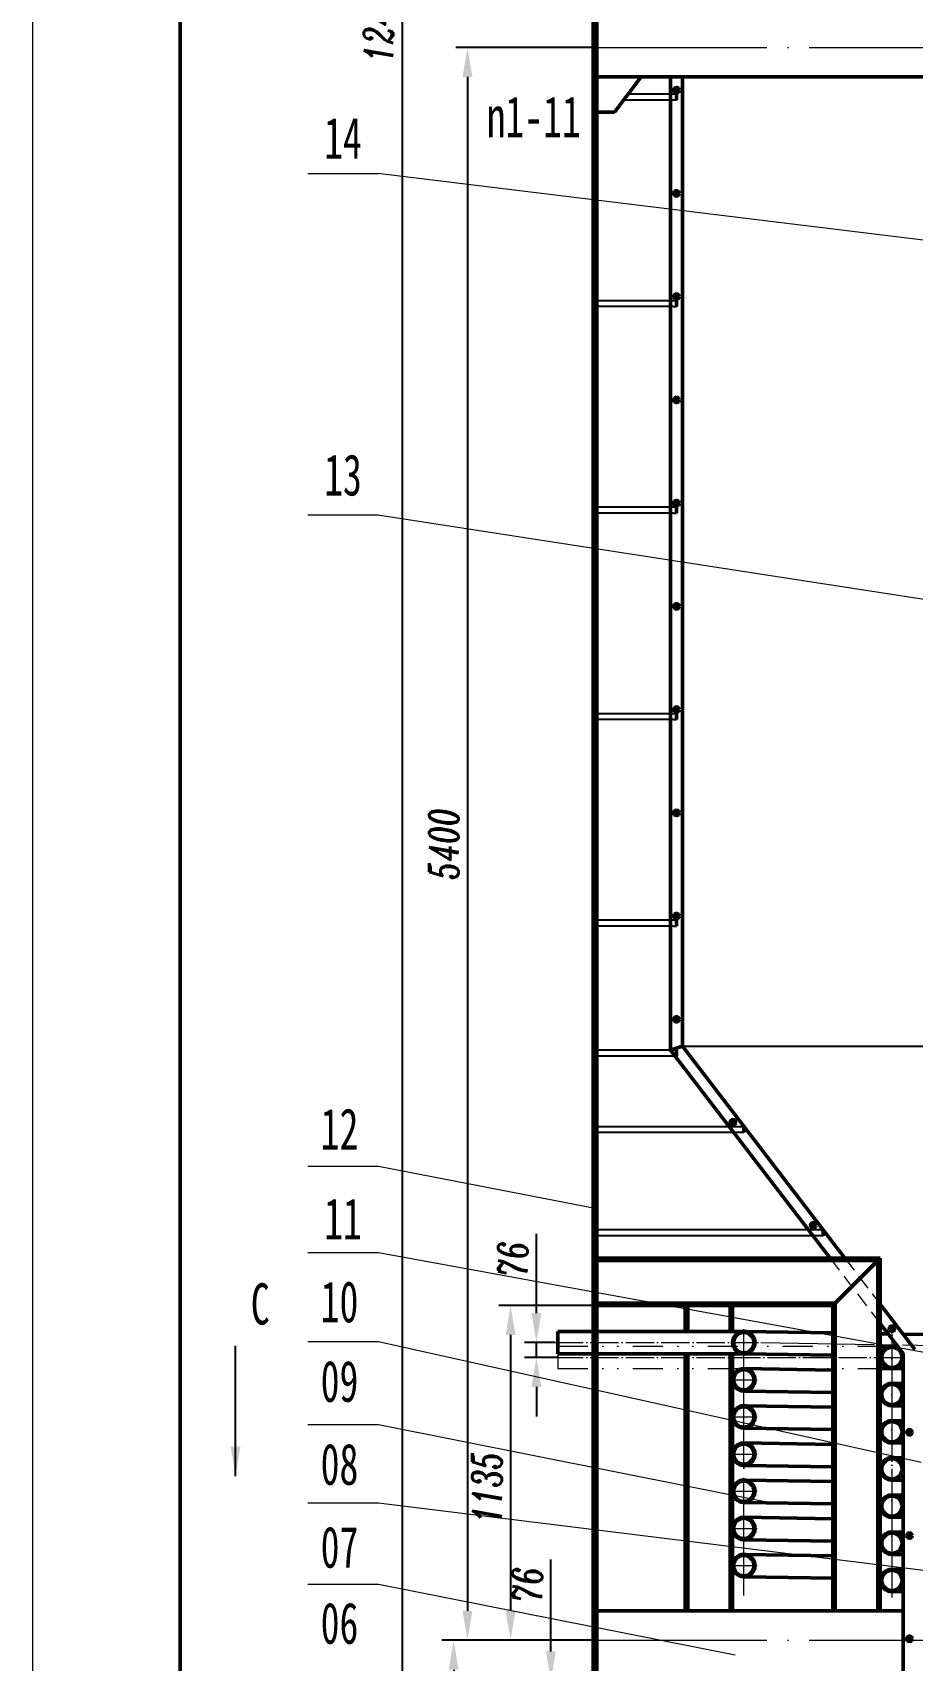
# Model space of a CAD drawing. Header units: millimetres. Extents: x 0 to 16820, y 0 to 23780.
# Drawn here: x 0 to 2981, y 6498 to 12017 of the extents above; entities that cross this region are included whole.
import ezdxf

# ---------------------------------------------------------------- set-up
doc = ezdxf.new("R2010")
doc.units = ezdxf.units.MM
doc.header["$LTSCALE"] = 4
for name, pattern in [('ACAD_ISO04W100', [30, 24, -3, 0, -3]), ('DIVIDE2', [15.875, 6.35, -3.175, 0, -3.175, 0, -3.175]), ('HIDDEN2', [4.7625, 3.175, -1.5875])]:
    doc.linetypes.add(name, pattern=pattern)
for name, color, linetype, lineweight in [('双点划线', 6, 'DIVIDE2', 15), ('尺寸线', 2, 'Continuous', 15), ('点划线', 1, 'ACAD_ISO04W100', 15), ('粗实线', 3, 'Continuous', 50), ('细实线', 5, 'Continuous', 15), ('虚线2', 8, 'HIDDEN2', 20)]:
    doc.layers.add(name, color=color, linetype=linetype, lineweight=lineweight)
doc.styles.add('DIM', font='italic.shx', dxfattribs={"width": 0.67})
doc.styles.add('汉字', font='SIMFANG.TTF', dxfattribs={"width": 0.67, "height": 100})
doc.dimstyles.new('机械', dxfattribs={"dimscale": 20, "dimtxt": 5, "dimasz": 5, "dimexe": 2, "dimexo": 0, "dimgap": 1.5, "dimtad": 1, "dimdec": 1, "dimdsep": 46, "dimtxsty": 'DIM', "dimcen": 2.5, "dimadec": 0, "dimazin": 0, "dimtfac": 1, "dimtdec": 1, "dimtmove": 0, "dimatfit": 3, "dimfxl": 0, "dimarcsym": 0})

# ---------------------------------------------------------------- blocks, each defined once
blk = doc.blocks.new('*D2')
at = {"layer": 'Defpoints', "color": 0, "ltscale": 4}
for p in [(1899.5, 18046.5), (1252.2, 5566.5), (1913.6, 5566.5)]:
    blk.add_point(p, dxfattribs=at)
at = {"layer": '尺寸线', "color": 0, "lineweight": -2, "ltscale": 4}
for p, q in [((1899.5, 18046.5), (1212.2, 18046.5)), ((1252.2, 17946.5), (1252.2, 5666.5)), ((1913.6, 5566.5), (1212.2, 5566.5))]:
    blk.add_line(p, q, dxfattribs=at)
at = {"layer": '尺寸线', "color": 0, "ltscale": 4}
for points in [[(1235.6, 17946.5), (1268.9, 17946.5), (1252.2, 18046.5)], [(1235.6, 5666.5), (1268.9, 5666.5), (1252.2, 5566.5)]]:
    blk.add_solid(points, dxfattribs=at)
at = {"layer": '尺寸线', "color": 0, "ltscale": 4, "insert": (1172.2, 12068.1), "char_height": 100, "attachment_point": 5, "rotation": 90, "style": 'DIM'}
blk.add_mtext('12480', dxfattribs=at)
blk = doc.blocks.new('*D13')
at = {"layer": 'Defpoints', "color": 0, "ltscale": 4}
for p in [(1769.5, 7575.5), (1707.2, 7525.5), (1779.5, 7525.5)]:
    blk.add_point(p, dxfattribs=at)
at = {"layer": '尺寸线', "color": 0, "lineweight": -2, "ltscale": 4}
for p, q in [((1707.2, 7675.5), (1707.2, 7944)), ((1769.5, 7575.5), (1667.2, 7575.5)), ((1707.2, 7525.5), (1707.2, 7575.5)), ((1779.5, 7525.5), (1667.2, 7525.5)), ((1707.2, 7425.5), (1707.2, 7325.5))]:
    blk.add_line(p, q, dxfattribs=at)
at = {"layer": '尺寸线', "color": 0, "ltscale": 4}
for points in [[(1690.5, 7675.5), (1723.9, 7675.5), (1707.2, 7575.5)], [(1690.5, 7425.5), (1723.9, 7425.5), (1707.2, 7525.5)]]:
    blk.add_solid(points, dxfattribs=at)
at = {"layer": '尺寸线', "color": 0, "ltscale": 4, "insert": (1627.2, 7859.8), "char_height": 100, "attachment_point": 5, "rotation": 90, "style": 'DIM'}
blk.add_mtext('76', dxfattribs=at)
blk = doc.blocks.new('*D14')
at = {"layer": 'Defpoints', "color": 0, "ltscale": 4}
for p in [(1734.4, 6428.6), (1730.1, 6352.6), (1756.1, 6352.6)]:
    blk.add_point(p, dxfattribs=at)
at = {"layer": '尺寸线', "color": 0, "lineweight": -2, "ltscale": 4}
for p, q in [((1756.1, 6528.6), (1756.1, 6840.2)), ((1734.4, 6428.6), (1796.1, 6428.6)), ((1756.1, 6352.6), (1756.1, 6428.6)), ((1730.1, 6352.6), (1796.1, 6352.6)), ((1756.1, 6252.6), (1756.1, 6152.6))]:
    blk.add_line(p, q, dxfattribs=at)
at = {"layer": '尺寸线', "color": 0, "ltscale": 4}
for points in [[(1739.4, 6528.6), (1772.8, 6528.6), (1756.1, 6428.6)], [(1739.4, 6252.6), (1772.8, 6252.6), (1756.1, 6352.6)]]:
    blk.add_solid(points, dxfattribs=at)
at = {"layer": '尺寸线', "color": 0, "ltscale": 4, "insert": (1676.1, 6755.9), "char_height": 100, "attachment_point": 5, "rotation": 90, "style": 'DIM'}
blk.add_mtext('76', dxfattribs=at)
blk = doc.blocks.new('*D17')
at = {"layer": 'Defpoints', "color": 0, "ltscale": 4}
for p in [(1911.5, 6566.5), (1426.7, 5566.5), (1913.6, 5566.5)]:
    blk.add_point(p, dxfattribs=at)
at = {"layer": '尺寸线', "color": 0, "lineweight": -2, "ltscale": 4}
for p, q in [((1911.5, 6566.5), (1386.7, 6566.5)), ((1426.7, 6466.5), (1426.7, 5666.5)), ((1913.6, 5566.5), (1386.7, 5566.5))]:
    blk.add_line(p, q, dxfattribs=at)
at = {"layer": '尺寸线', "color": 0, "ltscale": 4}
for points in [[(1410.1, 6466.5), (1443.4, 6466.5), (1426.7, 6566.5)], [(1410.1, 5666.5), (1443.4, 5666.5), (1426.7, 5566.5)]]:
    blk.add_solid(points, dxfattribs=at)
at = {"layer": '尺寸线', "color": 0, "ltscale": 4, "insert": (1346.7, 6084.3), "char_height": 100, "attachment_point": 5, "rotation": 90, "style": 'DIM'}
blk.add_mtext('1000', dxfattribs=at)
blk = doc.blocks.new('*D25')
at = {"layer": 'Defpoints', "color": 0, "ltscale": 4}
for p in [(1911.5, 7701.5), (1619.5, 6566.5), (1911.7, 6566.5)]:
    blk.add_point(p, dxfattribs=at)
at = {"layer": '尺寸线', "color": 0, "lineweight": -2, "ltscale": 4}
for p, q in [((1911.5, 7701.5), (1579.5, 7701.5)), ((1619.5, 7601.5), (1619.5, 6666.5)), ((1911.7, 6566.5), (1579.5, 6566.5))]:
    blk.add_line(p, q, dxfattribs=at)
at = {"layer": '尺寸线', "color": 0, "ltscale": 4}
for points in [[(1602.8, 7601.5), (1636.1, 7601.5), (1619.5, 7701.5)], [(1602.8, 6666.5), (1636.1, 6666.5), (1619.5, 6566.5)]]:
    blk.add_solid(points, dxfattribs=at)
at = {"layer": '尺寸线', "color": 0, "ltscale": 4, "insert": (1539.5, 7085.4), "char_height": 100, "attachment_point": 5, "rotation": 90, "style": 'DIM'}
blk.add_mtext('1135', dxfattribs=at)
blk = doc.blocks.new('*D35')
at = {"layer": 'Defpoints', "color": 0, "ltscale": 4}
for p in [(2201.5, 8580.1), (3221.9, 6566.7), (3599.6, 6566.7)]:
    blk.add_point(p, dxfattribs=at)
at = {"layer": '尺寸线', "color": 0, "lineweight": -2, "ltscale": 4}
for p, q in [((2201.5, 8580.1), (3639.6, 8580.1)), ((3599.6, 8480.1), (3599.6, 6666.7)), ((3221.9, 6566.7), (3639.6, 6566.7))]:
    blk.add_line(p, q, dxfattribs=at)
at = {"layer": '尺寸线', "color": 0, "ltscale": 4}
for points in [[(3583, 8480.1), (3616.3, 8480.1), (3599.6, 8580.1)], [(3583, 6666.7), (3616.3, 6666.7), (3599.6, 6566.7)]]:
    blk.add_solid(points, dxfattribs=at)
at = {"layer": '尺寸线', "color": 0, "ltscale": 4, "insert": (3519.6, 7972.2), "char_height": 100, "attachment_point": 5, "rotation": 90, "style": 'DIM'}
blk.add_mtext('2000', dxfattribs=at)
blk = doc.blocks.new('*D100')
at = {"layer": 'Defpoints', "color": 0, "ltscale": 4}
for p in [(1911.5, 11966.5), (1473.5, 6566.5), (1912.1, 6566.5)]:
    blk.add_point(p, dxfattribs=at)
at = {"layer": '尺寸线', "color": 0, "lineweight": -2, "ltscale": 4}
for p, q in [((1911.5, 11966.5), (1433.5, 11966.5)), ((1473.5, 11866.5), (1473.5, 6666.5)), ((1912.1, 6566.5), (1433.5, 6566.5))]:
    blk.add_line(p, q, dxfattribs=at)
at = {"layer": '尺寸线', "color": 0, "ltscale": 4}
for points in [[(1456.9, 11866.5), (1490.2, 11866.5), (1473.5, 11966.5)], [(1456.9, 6666.5), (1490.2, 6666.5), (1473.5, 6566.5)]]:
    blk.add_solid(points, dxfattribs=at)
at = {"layer": '尺寸线', "color": 0, "ltscale": 4, "insert": (1393.5, 9266.5), "char_height": 100, "attachment_point": 5, "rotation": 90, "style": 'DIM'}
blk.add_mtext('5400', dxfattribs=at)

msp = doc.modelspace()

# ---------------------------------------------------------------- hatches: boundary and pattern name
at = {"layer": '细实线', "ltscale": 4}
h = msp.add_hatch(dxfattribs=at)
h.set_pattern_fill('ANSI31', color=256, scale=0.5, style=0)
h.set_pattern_definition([(45, (-1754.7602, -8871.4872), (-1.12253202, 1.12253202), [])])
h.paths.add_polyline_path([(2172.54, 11821.52, 1), (2190.54, 11821.52, 1)])
h = msp.add_hatch(dxfattribs=at)
h.set_pattern_fill('ANSI31', color=256, scale=0.5, style=0)
h.set_pattern_definition([(45, (-1754.7602, -9221.4872), (-1.12253202, 1.12253202), [])])
h.paths.add_polyline_path([(2172.54, 11471.52, 1), (2190.54, 11471.52, 1)])
h = msp.add_hatch(dxfattribs=at)
h.set_pattern_fill('ANSI31', color=256, scale=0.5, style=0)
h.set_pattern_definition([(45, (-1754.7602, -9571.4872), (-1.12253202, 1.12253202), [])])
h.paths.add_polyline_path([(2172.54, 11121.52, 1), (2190.54, 11121.52, 1)])
h = msp.add_hatch(dxfattribs=at)
h.set_pattern_fill('ANSI31', color=256, scale=0.5, style=0)
h.set_pattern_definition([(45, (-1754.7602, -9921.4872), (-1.12253202, 1.12253202), [])])
h.paths.add_polyline_path([(2172.54, 10771.52, 1), (2190.54, 10771.52, 1)])
h = msp.add_hatch(dxfattribs=at)
h.set_pattern_fill('ANSI31', color=256, scale=0.5, style=0)
h.set_pattern_definition([(45, (-1754.7602, -10271.4872), (-1.12253202, 1.12253202), [])])
h.paths.add_polyline_path([(2172.54, 10421.52, 1), (2190.54, 10421.52, 1)])
h = msp.add_hatch(dxfattribs=at)
h.set_pattern_fill('ANSI31', color=256, scale=0.5, style=0)
h.set_pattern_definition([(45, (-1754.7602, -10621.4872), (-1.12253202, 1.12253202), [])])
h.paths.add_polyline_path([(2172.54, 10071.52, 1), (2190.54, 10071.52, 1)])
h = msp.add_hatch(dxfattribs=at)
h.set_pattern_fill('ANSI31', color=256, scale=0.5, style=0)
h.set_pattern_definition([(45, (-1754.7602, -10971.4872), (-1.12253202, 1.12253202), [])])
h.paths.add_polyline_path([(2172.54, 9721.52, 1), (2190.54, 9721.52, 1)])
h = msp.add_hatch(dxfattribs=at)
h.set_pattern_fill('ANSI31', color=256, scale=0.5, style=0)
h.set_pattern_definition([(45, (-1754.7602, -11321.4872), (-1.12253202, 1.12253202), [])])
h.paths.add_polyline_path([(2172.54, 9371.52, 1), (2190.54, 9371.52, 1)])
h = msp.add_hatch(dxfattribs=at)
h.set_pattern_fill('ANSI31', color=256, scale=0.5, style=0)
h.set_pattern_definition([(45, (-1754.7602, -11671.4872), (-1.12253202, 1.12253202), [])])
h.paths.add_polyline_path([(2172.54, 9021.52, 1), (2190.54, 9021.52, 1)])
h = msp.add_hatch(dxfattribs=at)
h.set_pattern_fill('ANSI31', color=256, scale=0.5, style=0)
h.set_pattern_definition([(45, (-1754.7602, -12021.4872), (-1.12253202, 1.12253202), [])])
h.paths.add_polyline_path([(2172.54, 8671.52, 1), (2190.54, 8671.52, 1)])
h = msp.add_hatch(dxfattribs=at)
h.set_pattern_fill('ANSI31', color=256, scale=0.5, style=0)
h.set_pattern_definition([(45, (-1563.4787, -12370.1296), (-1.12253202, 1.12253202), [])])
h.paths.add_polyline_path([(2363.82, 8322.87, 1), (2381.82, 8322.87, 1)])
h = msp.add_hatch(dxfattribs=at)
h.set_pattern_fill('ANSI31', color=256, scale=0.5, style=0)
h.set_pattern_definition([(45, (-1291.5007, -12720.1296), (-1.12253202, 1.12253202), [])])
h.paths.add_polyline_path([(2635.8, 7972.87, 1), (2653.8, 7972.87, 1)])
h = msp.add_hatch(dxfattribs=at)
h.set_pattern_fill('ANSI31', color=256, scale=0.5, style=0)
h.set_pattern_definition([(45, (-1024.533, -13070.1296), (-1.12253202, 1.12253202), [])])
h.paths.add_polyline_path([(2902.77, 7622.87, 1), (2920.77, 7622.87, 1)])
h = msp.add_hatch(dxfattribs=at)
h.set_pattern_fill('ANSI31', color=256, scale=0.5, style=0)
h.set_pattern_definition([(45, (-965.1833, -13421.4793), (-1.12253202, 1.12253202), [])])
h.paths.add_polyline_path([(2962.12, 7271.52, 1), (2980.12, 7271.52, 1)])
h = msp.add_hatch(dxfattribs=at)
h.set_pattern_fill('ANSI31', color=256, scale=0.5, style=0)
h.set_pattern_definition([(45, (-965.1833, -13771.4793), (-1.12253202, 1.12253202), [])])
h.paths.add_polyline_path([(2962.12, 6921.52, 1), (2980.12, 6921.52, 1)])
h = msp.add_hatch(dxfattribs=at)
h.set_pattern_fill('ANSI31', color=256, scale=0.5, style=0)
h.set_pattern_definition([(45, (-965.1833, -14121.4793), (-1.12253202, 1.12253202), [])])
h.paths.add_polyline_path([(2962.12, 6571.52, 1), (2980.12, 6571.52, 1)])

# ---------------------------------------------------------------- linework, layer by layer
at = {"ltscale": 4}
for p, q in [((2181.94, 11787.66), (2002.6, 11787.66)), ((2181.94, 11807.66), (2017.6, 11807.66)), ((2181.94, 11107.66), (1911.54, 11107.66)), ((2171.94, 11087.66), (1911.54, 11087.66)), ((2171.94, 11087.66), (2181.94, 11087.66)), ((2181.94, 10407.66), (1911.54, 10407.66)), ((2171.94, 10387.66), (1911.54, 10387.66)), ((2171.94, 10387.66), (2181.94, 10387.66)), ((2181.94, 9707.66), (1911.54, 9707.66)), ((2171.94, 9687.66), (1911.54, 9687.66)), ((2171.94, 9687.66), (2181.94, 9687.66)), ((2181.94, 9007.66), (1911.54, 9007.66)), ((2171.94, 8987.66), (1911.54, 8987.66)), ((2171.94, 8987.66), (2181.94, 8987.66)), ((2181.94, 8566.52), (1911.54, 8566.52)), ((2171.94, 8546.52), (1911.54, 8546.52)), ((2171.94, 8546.52), (2181.94, 8546.52)), ((2410.33, 8307.66), (1911.54, 8307.66)), ((2410.33, 8287.66), (1911.54, 8287.66)), ((2678.59, 7957.66), (1911.54, 7957.66)), ((2678.59, 7937.66), (1911.54, 7937.66))]:
    msp.add_line(p, q, dxfattribs=at)
at = {"layer": '双点划线', "ltscale": 4}
for p, q in [((1779.54, 7563.54), (2911.54, 7563.53)), ((1779.54, 7563.54), (1779.54, 7487.54)), ((1779.54, 7487.54), (2911.54, 7487.53))]:
    msp.add_line(p, q, dxfattribs=at)
at = {"layer": '尺寸线', "ltscale": 4}
for p, q in [((1172.05, 11538.35), (932.51, 11538.35)), ((1172.05, 11538.35), (932.51, 11538.35)), ((4292.33, 11157.29), (1169.57, 11538.66)), ((4292.33, 11157.29), (1169.57, 11538.66)), ((1172.05, 10380.78), (932.51, 10380.78)), ((1172.05, 10380.78), (932.51, 10380.78)), ((4251.42, 9904.45), (1169.57, 10381.16)), ((4251.42, 9904.45), (1169.57, 10381.16)), ((1171.75, 8172.61), (932.51, 8172.61)), ((1171.75, 8172.61), (932.51, 8172.61)), ((1911.54, 8028.75), (1171.75, 8172.61)), ((1911.54, 8028.75), (1171.75, 8172.61)), ((1171.75, 7879.73), (932.51, 7879.73)), ((1171.75, 7879.73), (932.51, 7879.73)), ((4281.7, 7311.73), (1171.75, 7879.73)), ((4281.7, 7311.73), (1171.75, 7879.73)), ((1172.05, 7577.91), (932.51, 7577.91)), ((1172.05, 7577.91), (932.51, 7577.91)), ((3011.06, 7169.73), (1171.75, 7577.98)), ((3011.06, 7169.73), (1171.75, 7577.98)), ((1171.75, 7297.41), (932.51, 7297.41)), ((1171.75, 7297.41), (932.51, 7297.41)), ((2504.59, 7031.15), (1171.75, 7297.41)), ((2504.59, 7031.15), (1171.75, 7297.41)), ((1171.75, 7031.15), (932.51, 7031.15)), ((1171.75, 7031.15), (932.51, 7031.15)), ((4183.96, 6658.4), (1171.75, 7031.15)), ((4183.96, 6658.4), (1171.75, 7031.15)), ((1172.05, 6755.97), (932.51, 6755.97)), ((1172.05, 6755.97), (932.51, 6755.97)), ((2380.19, 6516.4), (1171.75, 6756.03)), ((2380.19, 6516.4), (1171.75, 6756.03))]:
    msp.add_line(p, q, dxfattribs=at)
at = {"layer": '尺寸线', "ltscale": 4, "const_width": 0.6}
msp.add_lwpolyline([(687.52, 7564.37), (785.92, 7564.37)], dxfattribs=at)
at = {"layer": '点划线', "ltscale": 6}
for p, q in [((1911.54, 11966.52), (6723.54, 11967.03)), ((1911.54, 6566.52), (6723.54, 6567.03)), ((1911.54, 6566.52), (6723.54, 6567.03))]:
    msp.add_line(p, q, dxfattribs=at)
at = {"layer": '点划线', "ltscale": 4}
for p, q in [((2409.54, 6717.92), (2409.54, 7627.66)), ((6211.54, 7512.5), (2409.54, 7575.54)), ((2911.54, 7568.9), (2911.54, 6711.9))]:
    msp.add_line(p, q, dxfattribs=at)
at = {"layer": '点划线'}
for p, q in [((2409.54, 7525.54), (2409.54, 7625.54)), ((2911.54, 7628.19), (2911.54, 6711.9)), ((1769.54, 7575.54), (2459.54, 7575.54)), ((1769.54, 7525.5), (2961.54, 7525.5)), ((2409.54, 7399.54), (2409.54, 7499.54)), ((2359.54, 7449.54), (2459.54, 7449.54)), ((2409.54, 7273.54), (2409.54, 7373.54)), ((2359.54, 7323.54), (2459.54, 7323.54)), ((2409.54, 7147.54), (2409.54, 7247.54)), ((2359.54, 7197.54), (2459.54, 7197.54)), ((2409.54, 7021.54), (2409.54, 7121.54)), ((2359.54, 7071.54), (2459.54, 7071.54)), ((2409.54, 6895.54), (2409.54, 6995.54)), ((2359.54, 6945.54), (2459.54, 6945.54)), ((2409.54, 6769.54), (2409.54, 6869.54)), ((2359.54, 6819.54), (2459.54, 6819.54))]:
    msp.add_line(p, q, dxfattribs=at)
at = {"layer": '粗实线'}
for p, q in [((500, 23580), (500, 200)), ((500, 23580), (500, 200)), ((2161.54, 11866.54), (2161.54, 8566.52)), ((2201.54, 11866.54), (2201.54, 8580.08))]:
    msp.add_line(p, q, dxfattribs=at)
at = {"layer": '粗实线', "ltscale": 6}
for p, q in [((1911.54, 11828.52), (1911.54, 14602.85)), ((1899.54, 11352.77), (1899.54, 14528.52)), ((1911.54, 7468.88), (1911.54, 11828.52)), ((1911.54, 7468.88), (1911.54, 11828.52)), ((1899.54, 8580.27), (1899.54, 11352.77)), ((1899.54, 8552.77), (1899.54, 11352.77)), ((1899.54, 7468.88), (1899.54, 8552.77)), ((1899.54, 7468.88), (1899.54, 8552.77)), ((1899.54, 6466.66), (1899.54, 7492.9)), ((1899.54, 6390.63), (1899.54, 7492.9)), ((1911.54, 6466.52), (1911.54, 7492.9)), ((1911.54, 6390.63), (1911.54, 7492.9))]:
    msp.add_line(p, q, dxfattribs=at)
at = {"layer": '粗实线', "ltscale": 4}
for p, q in [((6711.54, 11867.02), (1911.54, 11866.52)), ((1972.12, 11747.03), (2061.75, 11866.53)), ((6553.43, 11867.01), (2439.56, 11866.57)), ((2181.94, 11807.66), (2181.94, 11787.66)), ((1912.12, 11747.04), (1972.12, 11747.03)), ((1912.12, 11747.04), (1972.12, 11747.03)), ((2181.94, 11107.66), (2181.94, 11087.66)), ((2181.94, 10407.66), (2181.94, 10387.66)), ((2181.94, 9707.66), (2181.94, 9687.66)), ((2181.94, 9007.66), (2181.94, 8987.66)), ((2201.54, 8580.08), (2161.54, 8566.52)), ((2161.54, 8566.52), (2701.87, 7861.54)), ((2181.94, 8566.52), (2181.94, 8546.52)), ((2201.54, 8580.08), (2752.26, 7861.54)), ((2410.33, 8307.66), (2410.33, 8287.66)), ((2678.59, 7957.66), (2678.59, 7937.66)), ((1911.54, 7861.54), (2871.71, 7861.54)), ((1911.54, 7853.54), (2863.71, 7853.54)), ((2711.71, 7701.54), (2871.71, 7861.54)), ((2863.71, 6666.52), (2863.71, 7853.54)), ((2871.71, 6666.52), (2871.71, 7861.54)), ((2871.71, 6666.52), (2871.71, 7768.05)), ((1911.54, 7709.54), (2719.71, 7709.54)), ((1911.54, 7701.54), (2711.71, 7701.54)), ((2211.54, 7613.53), (2211.54, 7701.54)), ((2219.54, 7613.53), (2219.54, 7701.54)), ((2363.54, 7613.53), (2363.54, 7701.54)), ((2371.54, 7613.53), (2371.54, 7701.54)), ((2711.71, 6666.52), (2711.71, 7701.54)), ((2719.71, 6666.52), (2719.71, 7709.54)), ((2871.71, 7705.69), (2989.54, 7551.96)), ((2871.71, 7639.94), (2949.54, 7538.39)), ((1779.54, 7613.54), (1899.54, 7613.54)), ((1779.54, 7613.54), (1779.54, 7537.54)), ((1911.54, 7613.54), (2371.54, 7613.53)), ((2371.54, 7613.53), (2409.54, 7613.53)), ((2711.71, 7608.53), (2409.54, 7613.54)), ((2898.15, 7605.44), (2871.71, 7605.88)), ((2911.54, 7563.5), (2871.71, 7563.5)), ((2930.62, 7563.08), (2911.54, 7563.5)), ((4241.54, 7583.17), (2949.2, 7604.59)), ((1779.54, 7537.54), (1899.54, 7537.54)), ((1911.54, 7537.54), (2371.54, 7537.53)), ((2211.54, 6666.52), (2211.54, 7537.53)), ((2219.54, 6666.52), (2219.54, 7537.53)), ((2363.54, 6666.52), (2363.54, 7537.53)), ((2371.54, 6666.52), (2371.54, 7537.53)), ((2371.54, 7537.53), (2409.54, 7537.53)), ((2711.71, 7532.52), (2409.54, 7537.53)), ((2949.54, 4539.31), (2949.54, 7538.39)), ((2371.54, 6666.52), (2371.54, 7492.9)), ((2711.71, 7482.53), (2409.54, 7487.54)), ((2911.54, 7487.5), (2871.71, 7487.5)), ((2949.54, 7486.65), (2911.54, 7487.5)), ((2711.71, 7406.52), (2409.54, 7411.53)), ((2949.54, 7436.65), (2911.54, 7437.5)), ((2711.71, 7356.53), (2409.54, 7361.54)), ((2949.54, 7360.65), (2911.54, 7361.5)), ((2949.54, 7360.65), (2911.54, 7361.5)), ((2711.71, 7280.52), (2409.54, 7285.53)), ((2949.54, 7310.65), (2911.54, 7311.5)), ((2949.54, 7310.65), (2911.54, 7311.5)), ((2711.71, 7230.53), (2409.54, 7235.54)), ((2949.54, 7234.65), (2911.54, 7235.5)), ((2949.54, 7234.65), (2911.54, 7235.5)), ((2949.54, 7184.65), (2911.54, 7185.5)), ((2949.54, 7184.65), (2911.54, 7185.5)), ((2711.71, 7154.52), (2409.54, 7159.53)), ((2711.71, 7104.53), (2409.54, 7109.54)), ((2949.54, 7108.65), (2911.54, 7109.5)), ((2949.54, 7108.65), (2911.54, 7109.5)), ((2711.71, 7028.52), (2409.54, 7033.53)), ((2949.54, 7058.65), (2911.54, 7059.5)), ((2949.54, 7058.65), (2911.54, 7059.5)), ((2711.71, 6978.53), (2409.54, 6983.54)), ((2949.54, 6982.65), (2911.54, 6983.5)), ((2949.54, 6982.65), (2911.54, 6983.5)), ((2711.71, 6902.52), (2409.54, 6907.53)), ((2949.54, 6932.65), (2911.54, 6933.5)), ((2711.71, 6852.53), (2409.54, 6857.54)), ((2949.54, 6856.64), (2910.68, 6857.51)), ((2949.54, 6806.65), (2911.54, 6807.5)), ((2711.71, 6776.52), (2409.54, 6781.53)), ((2949.54, 6730.65), (2911.54, 6731.5)), ((1911.54, 6666.52), (2949.54, 6666.52)), ((2069.54, 6666.52), (2949.54, 6666.52))]:
    msp.add_line(p, q, dxfattribs=at)
for centre, radius in [((2181.54, 11821.52), 9), ((2181.54, 11471.52), 9), ((2181.54, 11121.52), 9), ((2181.54, 10771.52), 9), ((2181.54, 10421.52), 9), ((2181.54, 10071.52), 9), ((2181.54, 9721.52), 9), ((2181.54, 9371.52), 9), ((2181.54, 9021.52), 9), ((2181.54, 8671.52), 9), ((2372.82, 8322.87), 9), ((2644.8, 7972.87), 9), ((2911.77, 7622.87), 9), ((2409.54, 7575.54), 38), ((2409.54, 7575.54), 34.5), ((2911.54, 7525.5), 38), ((2911.54, 7525.5), 38), ((2911.54, 7525.5), 34.5), ((2409.54, 7449.54), 38), ((2409.54, 7449.54), 34.5), ((2911.54, 7399.5), 38), ((2911.54, 7399.5), 38), ((2911.54, 7399.5), 34.5), ((2409.54, 7323.54), 38), ((2409.54, 7323.54), 34.5), ((2911.54, 7273.5), 38), ((2911.54, 7273.5), 38), ((2911.54, 7273.5), 34.5), ((2409.54, 7197.54), 38), ((2409.54, 7197.54), 34.5), ((2971.12, 7271.52), 9), ((2911.54, 7147.5), 38), ((2911.54, 7147.5), 38), ((2911.54, 7147.5), 34.5), ((2409.54, 7071.54), 38), ((2409.54, 7071.54), 34.5), ((2911.54, 7021.5), 38), ((2911.54, 7021.5), 38), ((2911.54, 7021.5), 34.5), ((2409.54, 6945.54), 38), ((2409.54, 6945.54), 34.5), ((2911.54, 6895.5), 38), ((2911.54, 6895.5), 38), ((2911.54, 6895.5), 34.5), ((2971.12, 6921.52), 9), ((2409.54, 6819.54), 38), ((2409.54, 6819.54), 34.5), ((2911.54, 6769.5), 38), ((2911.54, 6769.5), 38), ((2911.54, 6769.5), 34.5), ((2971.12, 6571.52), 9)]:
    msp.add_circle(centre, radius, dxfattribs=at)
at = {"layer": '细实线'}
msp.add_line((0, 23780), (0, 0), dxfattribs=at)
msp.add_line((0, 23780), (0, 0), dxfattribs=at)
at = {"layer": '虚线2', "ltscale": 4}
for p, q in [((2701.87, 7861.54), (2871.71, 7639.94)), ((2752.26, 7861.54), (2871.71, 7705.69))]:
    msp.add_line(p, q, dxfattribs=at)

# ---------------------------------------------------------------- texts
at = {"style": '汉字', "width": 0.67}
msp.add_text('n1-11', height=140, dxfattribs=at).set_placement((1538.23, 11661.44))
at = {"ltscale": 4, "style": '汉字', "width": 0.67}
for s, p in [('14', (987.9, 11588.85)), ('14', (987.9, 11588.85)), ('13', (987.9, 10447.24)), ('13', (987.9, 10447.24)), ('12', (976.17, 8229.86)), ('12', (976.17, 8229.86)), ('11', (987.9, 7925.27)), ('11', (987.9, 7925.27)), ('10', (976.17, 7644.12)), ('10', (976.17, 7644.12)), ('09', (976.17, 7374.68)), ('09', (976.17, 7374.68)), ('08', (976.17, 7093.53)), ('08', (976.17, 7093.53)), ('07', (976.17, 6812.37)), ('07', (976.17, 6812.37)), ('06', (976.17, 6554.65)), ('06', (976.17, 6554.65))]:
    msp.add_text(s, height=140, dxfattribs=at).set_placement(p)
at = {"ltscale": 4, "insert": (771.34, 7705.68), "char_height": 140, "width": 180.6025, "attachment_point": 5, "style": '汉字'}
msp.add_mtext('C', dxfattribs=at)

# ---------------------------------------------------------------- dimensions: what is measured, and where the dimension line sits
at = {"layer": '尺寸线', "ltscale": 4}
for base, p1, p2, picture, middle in [((1252.25, 5566.52), (1899.54, 18046.52), (1913.62, 5566.52), '*D2', (1252.25, 12068.15)), ((1473.53, 6566.52), (1911.54, 11966.52), (1912.11, 6566.52), '*D100', (1473.53, 9266.52)), ((1619.46, 6566.52), (1911.54, 7701.54), (1911.66, 6566.52), '*D25', (1619.46, 7085.38)), ((1756.12, 6352.63), (1734.41, 6428.63), (1730.12, 6352.63), '*D14', (1756.12, 6755.92)), ((1426.73, 5566.52), (1911.54, 6566.52), (1913.62, 5566.52), '*D17', (1426.73, 6084.32))]:
    dim = msp.add_linear_dim(base=base, p1=p1, p2=p2, angle=90, dimstyle='机械', dxfattribs=at)
    dim.commit()
    dim.dimension.update_dxf_attribs({"geometry": picture, "text_midpoint": middle, "dimtype": 160})
for base, p1, p2, text, picture, middle in [((3599.62, 6566.65), (2201.54, 8580.08), (3221.94, 6566.65), '2000', '*D35', (3599.62, 7972.21)), ((1707.21, 7525.54), (1769.54, 7575.54), (1779.54, 7525.54), '76', '*D13', (1707.21, 7859.78))]:
    dim = msp.add_linear_dim(base=base, p1=p1, p2=p2, angle=90, text=text, dimstyle='机械', dxfattribs=at)
    dim.commit()
    dim.dimension.update_dxf_attribs({"geometry": picture, "text_midpoint": middle, "dimtype": 160})

# ---------------------------------------------------------------- leaders
msp.add_leader([(687.52, 7122.35), (687.52, 7564.37)], dimstyle='机械', override={"dimgap": 1.5, "dimtad": 0}, dxfattribs=at)

doc.saveas('drawing.dxf')
